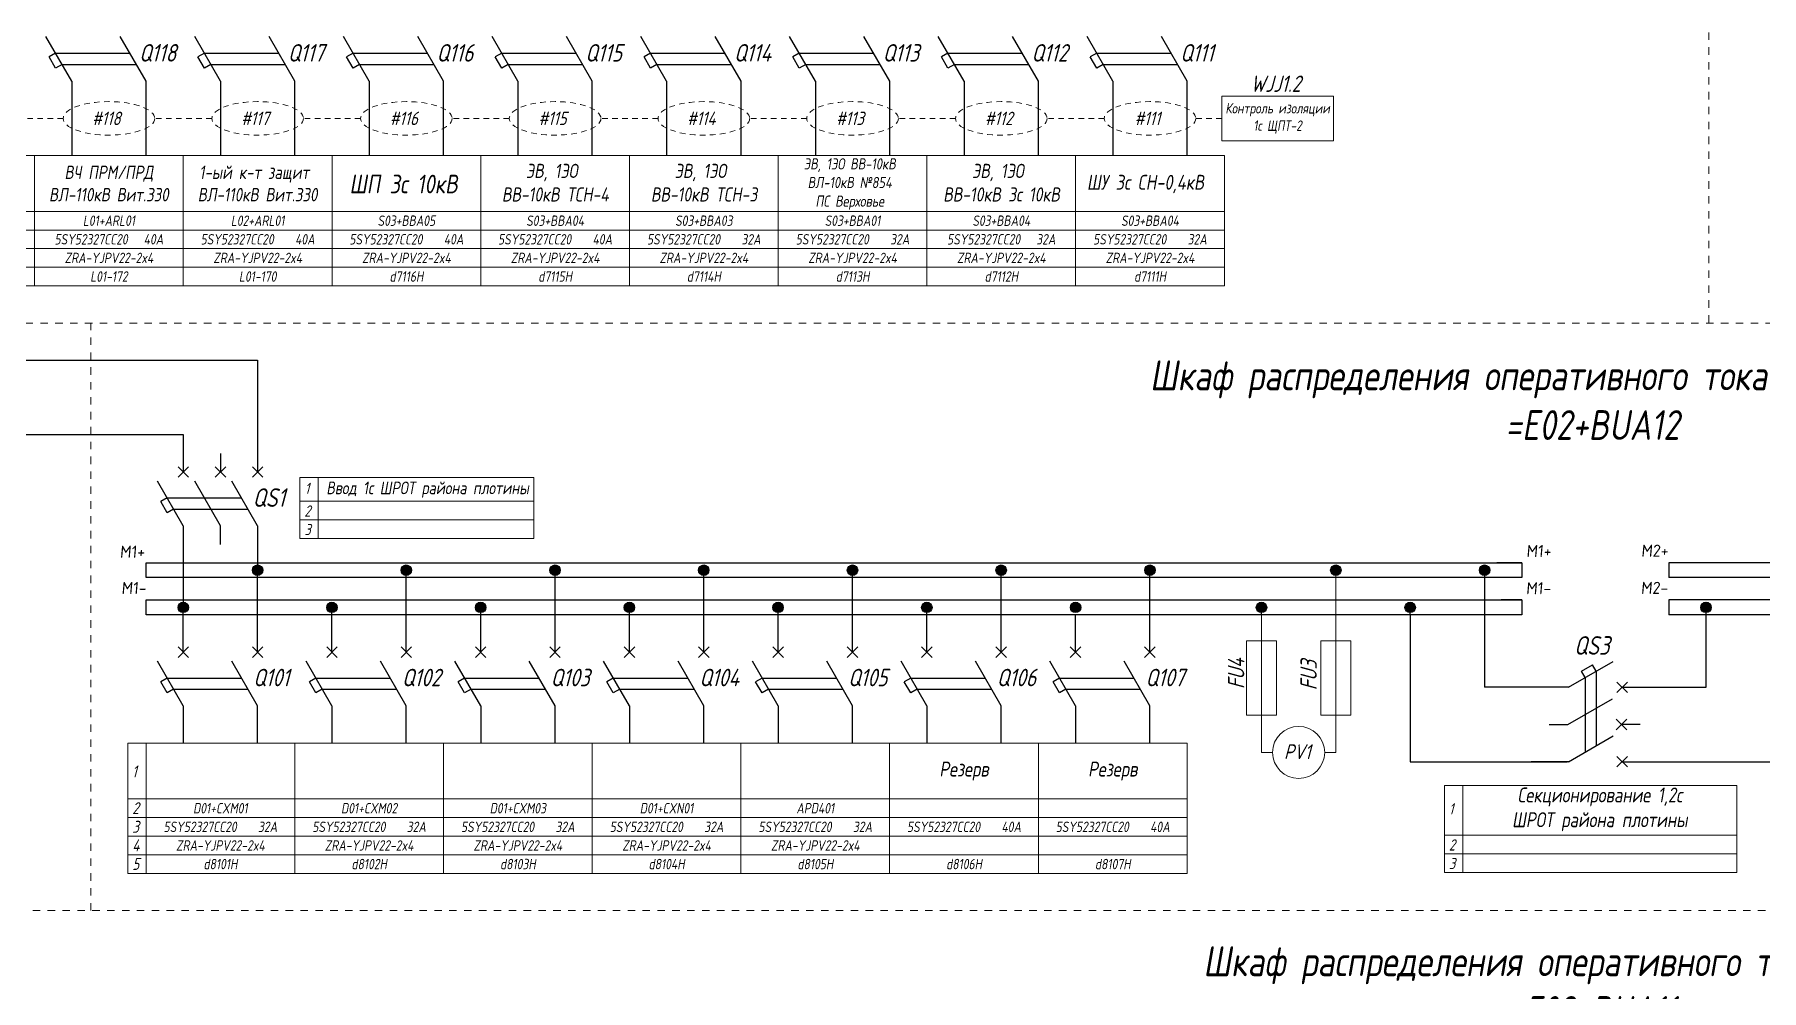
# Model space of a CAD drawing. Header units: millimetres. Extents: x 2704 to 4357, y 2919 to 4427.
# Drawn here: x 3255.3 to 3487.6, y 3187.4 to 3315.9 of the extents above; entities that cross this region are included whole.
import ezdxf
from ezdxf.enums import TextEntityAlignment as Align

# ---------------------------------------------------------------- set-up
doc = ezdxf.new("R2010")
doc.units = ezdxf.units.MM
doc.linetypes.add('JIS_02_0.7', pattern=[1.35, 0.75, -0.6])
doc.linetypes.add('JIS_02_1.0', pattern=[2, 1, -1])
doc.styles.add('eskdw', font='', dxfattribs={"oblique": 10})
doc.styles.get("Standard").update_dxf_attribs({"font": '', "oblique": 10, "height": 2.5})
doc.styles.add('Гост', font='', dxfattribs={"oblique": 10, "height": 1.4})
doc.styles.add('Шины', font='', dxfattribs={"oblique": 5, "height": 1.2})
doc.styles.get('eskdw').set_extended_font_data('GOST type A')
doc.styles.get('Standard').set_extended_font_data('GOST type A')
doc.styles.get('Гост').set_extended_font_data('GOST type A')
doc.styles.get('Шины').set_extended_font_data('GOST type B')

msp = doc.modelspace()

# ---------------------------------------------------------------- hatches: boundary and pattern name
for points in [[(3286.02, 3243.9, 1), (3284.62, 3243.9, 1)], [(3286.02, 3243.9, 1), (3284.62, 3243.9, 1)], [(3306.02, 3243.9, 1), (3304.62, 3243.9, 1)], [(3306.02, 3243.9, 1), (3304.62, 3243.9, 1)], [(3326.02, 3243.9, 1), (3324.62, 3243.9, 1)], [(3346.02, 3243.9, 1), (3344.62, 3243.9, 1)], [(3346.02, 3243.9, 1), (3344.62, 3243.9, 1)], [(3366.02, 3243.9, 1), (3364.62, 3243.9, 1)], [(3386.02, 3243.9, 1), (3384.62, 3243.9, 1)], [(3406.02, 3243.9, 1), (3404.62, 3243.9, 1)], [(3431.02, 3243.9, 1), (3429.62, 3243.9, 1)], [(3431.02, 3243.9, 1), (3429.62, 3243.9, 1)], [(3431.02, 3243.9, 1), (3429.62, 3243.9, 1)], [(3451.02, 3243.9, 1), (3449.62, 3243.9, 1)], [(3276.02, 3238.9, 1), (3274.62, 3238.9, 1)], [(3276.02, 3238.9, 1), (3274.62, 3238.9, 1)], [(3296.02, 3238.9, 1), (3294.62, 3238.9, 1)], [(3296.02, 3238.9, 1), (3294.62, 3238.9, 1)], [(3316.02, 3238.9, 1), (3314.62, 3238.9, 1)], [(3316.02, 3238.9, 1), (3314.62, 3238.9, 1)], [(3336.02, 3238.9, 1), (3334.62, 3238.9, 1)], [(3336.02, 3238.9, 1), (3334.62, 3238.9, 1)], [(3356.02, 3238.9, 1), (3354.62, 3238.9, 1)], [(3376.02, 3238.9, 1), (3374.62, 3238.9, 1)], [(3396.02, 3238.9, 1), (3394.62, 3238.9, 1)], [(3421.02, 3238.9, 1), (3419.62, 3238.9, 1)], [(3421.02, 3238.9, 1), (3419.62, 3238.9, 1)], [(3421.02, 3238.9, 1), (3419.62, 3238.9, 1)], [(3421.02, 3238.9, 1), (3419.62, 3238.9, 1)], [(3441.02, 3238.9, 1), (3439.62, 3238.9, 1)], [(3441.02, 3238.9, 1), (3439.62, 3238.9, 1)], [(3480.81, 3238.9, 1), (3479.41, 3238.9, 1)], [(3480.81, 3238.9, 1), (3479.41, 3238.9, 1)]]:
    msp.add_hatch(color=256).paths.add_polyline_path(points)

# ---------------------------------------------------------------- linework, layer by layer
at = {"linetype": 'JIS_02_1.0', "lineweight": 15}
for p, q in [((3480.46, 3374.17), (3480.46, 3277.12)), ((3865.11, 3277.12), (3045.32, 3277.12)), ((3262.88, 3198.17), (3262.88, 3277.12)), ((3866.09, 3198.16), (3064.33, 3198.17))]:
    msp.add_line(p, q, dxfattribs=at)
for p, q in [((3260.33, 3309.62), (3256.86, 3315.62)), ((3270.33, 3309.62), (3266.86, 3315.62)), ((3267.73, 3314.12), (3267.73, 3314.12)), ((3280.33, 3309.62), (3276.86, 3315.62)), ((3290.33, 3309.62), (3286.86, 3315.62)), ((3287.73, 3314.12), (3287.73, 3314.12)), ((3300.33, 3309.62), (3296.86, 3315.62)), ((3310.33, 3309.62), (3306.86, 3315.62)), ((3307.73, 3314.12), (3307.73, 3314.12)), ((3320.33, 3309.62), (3316.86, 3315.62)), ((3330.33, 3309.62), (3326.86, 3315.62)), ((3327.73, 3314.12), (3327.73, 3314.12)), ((3340.33, 3309.62), (3336.86, 3315.62)), ((3350.33, 3309.62), (3346.86, 3315.62)), ((3347.73, 3314.12), (3347.73, 3314.12)), ((3360.33, 3309.62), (3356.86, 3315.62)), ((3370.33, 3309.62), (3366.86, 3315.62)), ((3367.73, 3314.12), (3367.73, 3314.12)), ((3380.33, 3309.62), (3376.86, 3315.62)), ((3390.33, 3309.62), (3386.86, 3315.62)), ((3387.73, 3314.12), (3387.73, 3314.12)), ((3400.33, 3309.62), (3396.86, 3315.62)), ((3410.33, 3309.62), (3406.86, 3315.62)), ((3407.73, 3314.12), (3407.73, 3314.12)), ((3258.16, 3313.37), (3257.29, 3312.87)), ((3258.16, 3311.37), (3257.29, 3312.87)), ((3258.16, 3313.37), (3268.16, 3313.37)), ((3259.03, 3311.87), (3258.16, 3311.37)), ((3259.03, 3311.87), (3269.03, 3311.87)), ((3278.16, 3313.37), (3277.29, 3312.87)), ((3278.16, 3311.37), (3277.29, 3312.87)), ((3278.16, 3313.37), (3288.16, 3313.37)), ((3279.03, 3311.87), (3278.16, 3311.37)), ((3279.03, 3311.87), (3289.03, 3311.87)), ((3298.16, 3313.37), (3297.29, 3312.87)), ((3298.16, 3311.37), (3297.29, 3312.87)), ((3298.16, 3313.37), (3308.16, 3313.37)), ((3299.03, 3311.87), (3298.16, 3311.37)), ((3299.03, 3311.87), (3309.03, 3311.87)), ((3318.16, 3313.37), (3317.29, 3312.87)), ((3318.16, 3311.37), (3317.29, 3312.87)), ((3318.16, 3313.37), (3328.16, 3313.37)), ((3319.03, 3311.87), (3318.16, 3311.37)), ((3319.03, 3311.87), (3329.03, 3311.87)), ((3338.16, 3313.37), (3337.29, 3312.87)), ((3338.16, 3311.37), (3337.29, 3312.87)), ((3338.16, 3313.37), (3348.16, 3313.37)), ((3339.03, 3311.87), (3338.16, 3311.37)), ((3339.03, 3311.87), (3349.03, 3311.87)), ((3358.16, 3313.37), (3357.29, 3312.87)), ((3358.16, 3311.37), (3357.29, 3312.87)), ((3358.16, 3313.37), (3368.16, 3313.37)), ((3359.03, 3311.87), (3358.16, 3311.37)), ((3359.03, 3311.87), (3369.03, 3311.87)), ((3378.16, 3313.37), (3377.29, 3312.87)), ((3378.16, 3311.37), (3377.29, 3312.87)), ((3378.16, 3313.37), (3388.16, 3313.37)), ((3379.03, 3311.87), (3378.16, 3311.37)), ((3379.03, 3311.87), (3389.03, 3311.87)), ((3398.16, 3313.37), (3397.29, 3312.87)), ((3398.16, 3311.37), (3397.29, 3312.87)), ((3398.16, 3313.37), (3408.16, 3313.37)), ((3399.03, 3311.87), (3398.16, 3311.37)), ((3399.03, 3311.87), (3409.03, 3311.87)), ((3260.33, 3309.62), (3260.33, 3304.62)), ((3270.33, 3304.62), (3270.33, 3309.62)), ((3280.33, 3309.62), (3280.33, 3304.62)), ((3290.33, 3304.62), (3290.33, 3309.62)), ((3300.33, 3309.62), (3300.33, 3304.62)), ((3310.33, 3304.62), (3310.33, 3309.62)), ((3320.33, 3309.62), (3320.33, 3304.62)), ((3330.33, 3304.62), (3330.33, 3309.62)), ((3340.33, 3309.62), (3340.33, 3304.62)), ((3350.33, 3304.62), (3350.33, 3309.62)), ((3360.33, 3309.62), (3360.33, 3304.62)), ((3370.33, 3304.62), (3370.33, 3309.62)), ((3380.33, 3309.62), (3380.33, 3304.62)), ((3390.33, 3304.62), (3390.33, 3309.62)), ((3400.33, 3309.62), (3400.33, 3304.62)), ((3410.33, 3304.62), (3410.33, 3309.62)), ((3260.33, 3304.62), (3260.33, 3299.62)), ((3270.33, 3299.62), (3270.33, 3304.62)), ((3280.33, 3304.62), (3280.33, 3299.62)), ((3290.33, 3299.62), (3290.33, 3304.62)), ((3300.33, 3304.62), (3300.33, 3299.62)), ((3310.33, 3299.62), (3310.33, 3304.62)), ((3320.33, 3304.62), (3320.33, 3299.62)), ((3330.33, 3299.62), (3330.33, 3304.62)), ((3340.33, 3304.62), (3340.33, 3299.62)), ((3350.33, 3299.62), (3350.33, 3304.62)), ((3360.33, 3304.62), (3360.33, 3299.62)), ((3370.33, 3299.62), (3370.33, 3304.62)), ((3380.33, 3304.62), (3380.33, 3299.62)), ((3390.33, 3299.62), (3390.33, 3304.62)), ((3400.33, 3304.62), (3400.33, 3299.62)), ((3410.33, 3299.62), (3410.33, 3304.62)), ((3150.33, 3272.12), (3285.32, 3272.12)), ((3285.32, 3272.12), (3285.32, 3263.36)), ((3285.32, 3263.36), (3285.32, 3257.1)), ((3140.33, 3262.12), (3275.32, 3262.12)), ((3275.32, 3262.12), (3275.32, 3257.12)), ((3280.32, 3259.6), (3280.32, 3257.1)), ((3274.62, 3256.4), (3276.03, 3257.81)), ((3276.03, 3256.4), (3274.62, 3257.81)), ((3279.62, 3256.4), (3281.03, 3257.81)), ((3281.03, 3256.4), (3279.62, 3257.81)), ((3284.62, 3256.4), (3286.03, 3257.81)), ((3286.03, 3256.4), (3284.62, 3257.81)), ((3275.32, 3249.87), (3271.86, 3255.87)), ((3273.16, 3253.62), (3272.29, 3253.12)), ((3272.72, 3254.37), (3272.72, 3254.37)), ((3272.72, 3254.37), (3272.72, 3254.37)), ((3273.16, 3253.62), (3283.16, 3253.62)), ((3280.32, 3249.87), (3276.86, 3255.87)), ((3285.32, 3249.87), (3281.86, 3255.87)), ((3282.72, 3254.37), (3282.72, 3254.37)), ((3273.16, 3251.62), (3272.29, 3253.12)), ((3274.02, 3252.12), (3273.16, 3251.62)), ((3274.02, 3252.12), (3284.02, 3252.12)), ((3275.32, 3249.87), (3275.32, 3238.87)), ((3280.32, 3247.37), (3280.32, 3249.87)), ((3285.32, 3249.87), (3285.32, 3243.87)), ((3270.32, 3242.91), (3270.32, 3244.91)), ((3270.32, 3244.91), (3455.32, 3244.91)), ((3455.32, 3244.91), (3451.97, 3244.91)), ((3455.32, 3244.91), (3455.32, 3242.91)), ((3660.1, 3244.9), (3475.11, 3244.9)), ((3475.11, 3244.9), (3475.11, 3242.9)), ((3455.32, 3242.91), (3270.32, 3242.91)), ((3285.32, 3237.89), (3285.32, 3243.89)), ((3285.32, 3237.89), (3285.32, 3243.89)), ((3285.32, 3237.89), (3285.32, 3243.89)), ((3305.32, 3237.9), (3305.32, 3243.9)), ((3305.32, 3237.9), (3305.32, 3243.9)), ((3305.32, 3237.9), (3305.32, 3243.9)), ((3325.32, 3237.9), (3325.32, 3243.9)), ((3325.32, 3237.9), (3325.32, 3243.9)), ((3325.32, 3237.9), (3325.32, 3243.9)), ((3345.32, 3237.9), (3345.32, 3243.9)), ((3345.32, 3237.9), (3345.32, 3243.9)), ((3345.32, 3237.9), (3345.32, 3243.9)), ((3365.32, 3237.9), (3365.32, 3243.9)), ((3365.32, 3237.9), (3365.32, 3243.9)), ((3365.32, 3237.9), (3365.32, 3243.9)), ((3385.32, 3237.9), (3385.32, 3243.9)), ((3385.32, 3237.9), (3385.32, 3243.9)), ((3385.32, 3237.9), (3385.32, 3243.9)), ((3405.32, 3237.9), (3405.32, 3243.9)), ((3405.32, 3237.9), (3405.32, 3243.9)), ((3405.32, 3237.9), (3405.32, 3243.9)), ((3405.32, 3237.9), (3405.32, 3243.9)), ((3450.32, 3243.9), (3450.32, 3228.16)), ((3455.32, 3242.91), (3451.97, 3242.91)), ((3660.1, 3242.9), (3475.11, 3242.9)), ((3270.32, 3237.91), (3270.32, 3239.91)), ((3270.32, 3239.91), (3455.32, 3239.91)), ((3455.32, 3239.91), (3452.55, 3239.91)), ((3455.32, 3239.91), (3455.32, 3237.91)), ((3455.32, 3239.91), (3455.32, 3237.91)), ((3660.1, 3239.9), (3475.11, 3239.9)), ((3475.11, 3239.9), (3475.11, 3237.9)), ((3455.32, 3237.91), (3270.32, 3237.91)), ((3275.32, 3237.9), (3275.32, 3238.9)), ((3275.32, 3237.9), (3275.32, 3238.9)), ((3275.32, 3232.9), (3275.32, 3237.9)), ((3285.32, 3232.9), (3285.32, 3237.9)), ((3285.32, 3232.9), (3285.32, 3237.9)), ((3295.32, 3237.9), (3295.32, 3238.9)), ((3295.32, 3237.9), (3295.32, 3238.9)), ((3295.32, 3232.9), (3295.32, 3237.9)), ((3305.32, 3232.9), (3305.32, 3237.9)), ((3305.32, 3232.9), (3305.32, 3237.9)), ((3315.32, 3237.9), (3315.32, 3238.9)), ((3315.32, 3237.9), (3315.32, 3238.9)), ((3315.32, 3232.9), (3315.32, 3237.9)), ((3325.32, 3232.9), (3325.32, 3237.9)), ((3325.32, 3232.9), (3325.32, 3237.9)), ((3335.32, 3237.9), (3335.32, 3238.9)), ((3335.32, 3237.9), (3335.32, 3238.9)), ((3335.32, 3232.9), (3335.32, 3237.9)), ((3345.32, 3232.9), (3345.32, 3237.9)), ((3345.32, 3232.9), (3345.32, 3237.9)), ((3355.32, 3237.9), (3355.32, 3238.9)), ((3355.32, 3237.9), (3355.32, 3238.9)), ((3355.32, 3232.9), (3355.32, 3237.9)), ((3365.32, 3232.9), (3365.32, 3237.9)), ((3365.32, 3232.9), (3365.32, 3237.9)), ((3375.32, 3237.9), (3375.32, 3238.9)), ((3375.32, 3237.9), (3375.32, 3238.9)), ((3375.32, 3232.9), (3375.32, 3237.9)), ((3385.32, 3232.9), (3385.32, 3237.9)), ((3385.32, 3232.9), (3385.32, 3237.9)), ((3395.32, 3232.9), (3395.32, 3237.9)), ((3405.32, 3232.9), (3405.32, 3237.9)), ((3405.32, 3232.9), (3405.32, 3237.9)), ((3420.32, 3237.9), (3420.32, 3238.9)), ((3420.32, 3237.9), (3420.32, 3238.9)), ((3420.32, 3237.9), (3420.32, 3238.9)), ((3440.32, 3237.9), (3440.32, 3238.9)), ((3440.32, 3237.9), (3440.32, 3238.9)), ((3440.32, 3237.9), (3440.32, 3218.16)), ((3455.32, 3237.91), (3452.55, 3237.91)), ((3660.1, 3237.9), (3475.11, 3237.9)), ((3480.11, 3228.16), (3480.11, 3238.9)), ((3480.11, 3237.9), (3480.11, 3238.9)), ((3480.11, 3237.9), (3480.11, 3238.9)), ((3274.62, 3232.19), (3276.03, 3233.61)), ((3276.03, 3232.19), (3274.62, 3233.61)), ((3284.62, 3232.19), (3286.03, 3233.61)), ((3286.03, 3232.19), (3284.62, 3233.61)), ((3294.62, 3232.19), (3296.03, 3233.61)), ((3296.03, 3232.19), (3294.62, 3233.61)), ((3304.62, 3232.19), (3306.03, 3233.61)), ((3306.03, 3232.19), (3304.62, 3233.61)), ((3314.62, 3232.19), (3316.03, 3233.61)), ((3316.03, 3232.19), (3314.62, 3233.61)), ((3324.62, 3232.19), (3326.03, 3233.61)), ((3326.03, 3232.19), (3324.62, 3233.61)), ((3334.61, 3232.19), (3336.03, 3233.61)), ((3336.03, 3232.19), (3334.61, 3233.61)), ((3344.61, 3232.19), (3346.03, 3233.61)), ((3346.03, 3232.19), (3344.61, 3233.61)), ((3354.61, 3232.19), (3356.03, 3233.61)), ((3356.03, 3232.19), (3354.61, 3233.61)), ((3364.61, 3232.19), (3366.03, 3233.61)), ((3366.03, 3232.19), (3364.61, 3233.61)), ((3374.61, 3232.19), (3376.03, 3233.61)), ((3376.03, 3232.19), (3374.61, 3233.61)), ((3384.61, 3232.19), (3386.03, 3233.61)), ((3386.03, 3232.19), (3384.61, 3233.61)), ((3394.61, 3232.19), (3396.03, 3233.61)), ((3396.03, 3232.19), (3394.61, 3233.61)), ((3404.61, 3232.19), (3406.03, 3233.61)), ((3406.03, 3232.19), (3404.61, 3233.61)), ((3275.32, 3225.66), (3271.86, 3231.66)), ((3285.32, 3225.66), (3281.86, 3231.66)), ((3295.32, 3225.66), (3291.86, 3231.66)), ((3305.32, 3225.66), (3301.86, 3231.66)), ((3315.32, 3225.66), (3311.86, 3231.66)), ((3325.32, 3225.66), (3321.86, 3231.66)), ((3335.32, 3225.66), (3331.86, 3231.66)), ((3345.32, 3225.66), (3341.86, 3231.66)), ((3355.32, 3225.66), (3351.86, 3231.66)), ((3365.32, 3225.66), (3361.86, 3231.66)), ((3375.32, 3225.66), (3371.86, 3231.66)), ((3385.32, 3225.66), (3381.86, 3231.66)), ((3395.32, 3225.66), (3391.86, 3231.66)), ((3405.32, 3225.66), (3401.86, 3231.66)), ((3461.6, 3228.16), (3467.6, 3231.63)), ((3463.35, 3230.33), (3464.85, 3231.2)), ((3465.35, 3230.33), (3464.85, 3231.2)), ((3466.1, 3230.76), (3466.1, 3230.76)), ((3466.1, 3230.76), (3466.1, 3230.76)), ((3273.16, 3229.41), (3272.29, 3228.91)), ((3273.16, 3227.41), (3272.29, 3228.91)), ((3273.16, 3229.41), (3283.16, 3229.41)), ((3282.72, 3230.16), (3282.72, 3230.16)), ((3293.16, 3229.41), (3292.29, 3228.91)), ((3293.16, 3227.41), (3292.29, 3228.91)), ((3293.16, 3229.41), (3303.16, 3229.41)), ((3302.72, 3230.16), (3302.72, 3230.16)), ((3313.16, 3229.41), (3312.29, 3228.91)), ((3313.16, 3227.41), (3312.29, 3228.91)), ((3313.16, 3229.41), (3323.16, 3229.41)), ((3322.72, 3230.16), (3322.72, 3230.16)), ((3333.16, 3229.41), (3332.29, 3228.91)), ((3333.16, 3227.41), (3332.29, 3228.91)), ((3333.16, 3229.41), (3343.16, 3229.41)), ((3342.72, 3230.16), (3342.72, 3230.16)), ((3353.16, 3229.41), (3352.29, 3228.91)), ((3353.16, 3227.41), (3352.29, 3228.91)), ((3353.16, 3229.41), (3363.16, 3229.41)), ((3362.72, 3230.16), (3362.72, 3230.16)), ((3373.16, 3229.41), (3372.29, 3228.91)), ((3373.16, 3227.41), (3372.29, 3228.91)), ((3373.16, 3229.41), (3383.16, 3229.41)), ((3382.72, 3230.16), (3382.72, 3230.16)), ((3393.16, 3229.41), (3392.29, 3228.91)), ((3393.16, 3227.41), (3392.29, 3228.91)), ((3393.16, 3229.41), (3403.16, 3229.41)), ((3402.72, 3230.16), (3402.72, 3230.16)), ((3456.6, 3228.16), (3450.32, 3228.16)), ((3461.6, 3228.16), (3456.6, 3228.16)), ((3463.85, 3229.46), (3463.35, 3230.33)), ((3463.85, 3229.46), (3463.85, 3219.46)), ((3465.35, 3230.33), (3465.35, 3220.33)), ((3468.13, 3228.87), (3469.54, 3227.46)), ((3468.13, 3227.46), (3469.54, 3228.87)), ((3468.83, 3228.16), (3473.83, 3228.16)), ((3472.56, 3228.16), (3477.56, 3228.16)), ((3477.56, 3228.16), (3480.11, 3228.16)), ((3274.02, 3227.91), (3273.16, 3227.41)), ((3274.02, 3227.91), (3284.02, 3227.91)), ((3294.02, 3227.91), (3293.16, 3227.41)), ((3294.02, 3227.91), (3304.02, 3227.91)), ((3314.02, 3227.91), (3313.16, 3227.41)), ((3314.02, 3227.91), (3324.02, 3227.91)), ((3334.02, 3227.91), (3333.16, 3227.41)), ((3334.02, 3227.91), (3344.02, 3227.91)), ((3354.02, 3227.91), (3353.16, 3227.41)), ((3354.02, 3227.91), (3364.02, 3227.91)), ((3374.02, 3227.91), (3373.16, 3227.41)), ((3374.02, 3227.91), (3384.02, 3227.91)), ((3394.02, 3227.91), (3393.16, 3227.41)), ((3394.02, 3227.91), (3404.02, 3227.91)), ((3461.51, 3223.16), (3467.51, 3226.63)), ((3275.32, 3225.66), (3275.32, 3220.66)), ((3285.32, 3220.66), (3285.32, 3225.66)), ((3295.32, 3225.66), (3295.32, 3220.66)), ((3305.32, 3220.66), (3305.32, 3225.66)), ((3315.32, 3225.66), (3315.32, 3220.66)), ((3325.32, 3220.66), (3325.32, 3225.66)), ((3335.32, 3225.66), (3335.32, 3220.66)), ((3345.32, 3220.66), (3345.32, 3225.66)), ((3355.32, 3225.66), (3355.32, 3220.66)), ((3365.32, 3220.66), (3365.32, 3225.66)), ((3375.32, 3225.66), (3375.32, 3220.66)), ((3385.32, 3220.66), (3385.32, 3225.66)), ((3395.32, 3225.66), (3395.32, 3220.66)), ((3405.32, 3220.66), (3405.32, 3225.66)), ((3468.04, 3223.87), (3469.45, 3222.46)), ((3468.04, 3222.46), (3469.45, 3223.87)), ((3459.01, 3223.16), (3461.51, 3223.16)), ((3461.6, 3218.16), (3467.6, 3221.63)), ((3471.25, 3223.16), (3468.75, 3223.16)), ((3466.1, 3220.76), (3466.1, 3220.76)), ((3468.13, 3218.87), (3469.54, 3217.46)), ((3468.13, 3217.46), (3469.54, 3218.87)), ((3440.32, 3218.16), (3461.43, 3218.16)), ((3461.6, 3218.16), (3456.6, 3218.16)), ((3468.83, 3218.16), (3473.83, 3218.16)), ((3468.83, 3218.16), (3473.83, 3218.16)), ((3472.56, 3218.16), (3487.56, 3218.16)), ((3487.56, 3218.16), (3490.11, 3218.16))]:
    msp.add_line(p, q)
at = {"lineweight": 15}
for p, q in [((3414.99, 3301.62), (3414.99, 3307.62)), ((3414.99, 3307.62), (3429.99, 3307.62)), ((3429.99, 3307.62), (3429.99, 3304.62)), ((3429.99, 3304.62), (3429.99, 3301.62)), ((3429.99, 3301.62), (3414.99, 3301.62)), ((3430.32, 3243.9), (3430.32, 3229.67)), ((3420.32, 3239.41), (3420.32, 3219.67)), ((3420.32, 3239.41), (3420.32, 3234.41)), ((3420.32, 3239.41), (3420.32, 3234.41)), ((3420.32, 3238.9), (3420.32, 3234.41)), ((3430.32, 3239.41), (3430.32, 3234.41)), ((3430.32, 3239.41), (3430.32, 3234.41)), ((3430.32, 3234.41), (3430.32, 3239.41)), ((3430.32, 3239.41), (3430.32, 3234.41)), ((3422.32, 3234.41), (3418.32, 3234.41)), ((3418.32, 3234.41), (3418.32, 3224.41)), ((3420.32, 3234.41), (3420.32, 3224.41)), ((3422.32, 3224.41), (3422.32, 3234.41)), ((3432.32, 3234.41), (3428.32, 3234.41)), ((3428.32, 3234.41), (3428.32, 3224.41)), ((3430.32, 3234.41), (3430.32, 3224.41)), ((3432.32, 3234.41), (3432.32, 3224.41)), ((3418.32, 3224.41), (3422.32, 3224.41)), ((3420.32, 3219.41), (3420.32, 3224.41)), ((3428.32, 3224.41), (3432.32, 3224.41)), ((3430.32, 3219.41), (3430.32, 3224.41)), ((3420.32, 3219.41), (3421.82, 3219.41)), ((3430.32, 3219.41), (3428.82, 3219.41)), ((3429.32, 3219.41), (3429.32, 3219.41))]:
    msp.add_line(p, q, dxfattribs=at)
at = {"linetype": 'JIS_02_0.7', "lineweight": 13}
for p, q in [((3259.16, 3304.62), (3251.49, 3304.62)), ((3279.16, 3304.62), (3271.49, 3304.62)), ((3299.16, 3304.62), (3291.49, 3304.62)), ((3319.16, 3304.62), (3311.49, 3304.62)), ((3339.16, 3304.62), (3331.49, 3304.62)), ((3359.16, 3304.62), (3351.49, 3304.62)), ((3379.16, 3304.62), (3371.49, 3304.62)), ((3379.16, 3304.62), (3371.49, 3304.62)), ((3399.16, 3304.62), (3391.49, 3304.62))]:
    msp.add_line(p, q, dxfattribs=at)
at = {"linetype": 'JIS_02_0.7', "lineweight": 15}
msp.add_line((3414.99, 3304.62), (3411.49, 3304.62), dxfattribs=at)
at = {"lineweight": 9}
for p, q in [((3075.33, 3299.62), (3415.33, 3299.62)), ((3255.33, 3299.62), (3255.33, 3282.12)), ((3275.33, 3299.62), (3275.33, 3282.12)), ((3295.33, 3299.62), (3295.33, 3282.12)), ((3315.33, 3299.62), (3315.33, 3282.12)), ((3335.33, 3299.62), (3335.33, 3282.12)), ((3355.33, 3299.62), (3355.33, 3282.12)), ((3375.33, 3299.62), (3375.33, 3282.12)), ((3395.33, 3299.62), (3395.33, 3282.12)), ((3415.33, 3299.62), (3415.33, 3282.12)), ((3235.27, 3292.12), (3415.33, 3292.12)), ((3235.33, 3292.12), (3415.33, 3292.12)), ((3235.33, 3289.62), (3415.33, 3289.62)), ((3235.33, 3289.62), (3415.33, 3289.62)), ((3235.33, 3287.12), (3415.33, 3287.12)), ((3235.33, 3287.12), (3415.33, 3287.12)), ((3235.33, 3284.62), (3415.33, 3284.62)), ((3235.33, 3284.62), (3415.33, 3284.62)), ((3235.33, 3282.12), (3415.33, 3282.12)), ((3291.02, 3256.35), (3322.48, 3256.35)), ((3291.02, 3256.35), (3291.02, 3248.16)), ((3293.47, 3256.35), (3293.47, 3250.66)), ((3293.47, 3256.35), (3293.47, 3248.16)), ((3322.48, 3256.35), (3322.48, 3248.16)), ((3291.02, 3253.16), (3293.47, 3253.16)), ((3293.47, 3253.16), (3294.15, 3253.16)), ((3294.15, 3253.16), (3322.48, 3253.16)), ((3291.02, 3250.66), (3293.47, 3250.66)), ((3293.47, 3250.66), (3294.15, 3250.66)), ((3294.15, 3250.66), (3322.48, 3250.66)), ((3291.02, 3248.16), (3293.47, 3248.16)), ((3293.47, 3248.16), (3294.15, 3248.16)), ((3294.15, 3248.16), (3322.48, 3248.16)), ((3267.88, 3220.66), (3270.32, 3220.66)), ((3267.88, 3220.66), (3267.88, 3203.16)), ((3270.32, 3220.66), (3270.32, 3203.16)), ((3270.32, 3220.66), (3410.32, 3220.66)), ((3290.32, 3220.66), (3290.32, 3203.16)), ((3310.32, 3220.66), (3310.32, 3203.16)), ((3330.32, 3220.66), (3330.32, 3205.66)), ((3330.32, 3220.66), (3330.32, 3203.16)), ((3350.32, 3220.66), (3350.32, 3203.16)), ((3370.32, 3220.66), (3370.32, 3203.16)), ((3390.32, 3220.66), (3390.32, 3203.16)), ((3410.32, 3220.66), (3410.32, 3203.16)), ((3270.32, 3215.66), (3270.32, 3203.16)), ((3270.32, 3215.66), (3270.32, 3203.16)), ((3270.32, 3215.66), (3270.32, 3203.16)), ((3444.94, 3214.95), (3447.39, 3214.95)), ((3444.94, 3214.95), (3484.26, 3214.95)), ((3444.94, 3214.95), (3444.94, 3211.61)), ((3447.39, 3214.95), (3447.39, 3203.28)), ((3484.26, 3214.95), (3484.26, 3203.28)), ((3267.88, 3213.16), (3410.32, 3213.16)), ((3267.88, 3210.66), (3270.32, 3210.66)), ((3270.32, 3210.66), (3410.32, 3210.66)), ((3444.94, 3211.61), (3444.94, 3203.28)), ((3447.39, 3211.61), (3447.39, 3205.78)), ((3484.26, 3211.61), (3484.26, 3208.28)), ((3267.88, 3208.16), (3270.32, 3208.16)), ((3270.32, 3208.16), (3410.32, 3208.16)), ((3444.94, 3208.28), (3447.39, 3208.28)), ((3447.39, 3208.28), (3448.07, 3208.28)), ((3448.07, 3208.28), (3484.26, 3208.28)), ((3267.88, 3205.66), (3270.32, 3205.66)), ((3270.32, 3205.66), (3410.32, 3205.66)), ((3444.94, 3205.78), (3447.39, 3205.78)), ((3447.39, 3205.78), (3448.07, 3205.78)), ((3448.07, 3205.78), (3484.26, 3205.78)), ((3267.88, 3203.16), (3270.32, 3203.16)), ((3270.32, 3203.16), (3410.32, 3203.16)), ((3444.94, 3203.28), (3447.39, 3203.28)), ((3447.39, 3203.28), (3484.26, 3203.28))]:
    msp.add_line(p, q, dxfattribs=at)
for centre in [(3285.32, 3243.9), (3285.32, 3243.9), (3305.32, 3243.9), (3305.32, 3243.9), (3325.32, 3243.9), (3345.32, 3243.9), (3345.32, 3243.9), (3365.32, 3243.9), (3385.32, 3243.9), (3405.32, 3243.9), (3430.32, 3243.9), (3430.32, 3243.9), (3430.32, 3243.9), (3450.32, 3243.9), (3275.32, 3238.9), (3275.32, 3238.9), (3295.32, 3238.9), (3295.32, 3238.9), (3315.32, 3238.9), (3315.32, 3238.9), (3335.32, 3238.9), (3335.32, 3238.9), (3355.32, 3238.9), (3375.32, 3238.9), (3395.32, 3238.9), (3420.32, 3238.9), (3420.32, 3238.9), (3420.32, 3238.9), (3420.32, 3238.9), (3440.32, 3238.9), (3440.32, 3238.9), (3480.1, 3238.9), (3480.11, 3238.9), (3480.11, 3238.9)]:
    msp.add_circle(centre, 0.7)
at = {"lineweight": 15}
msp.add_circle((3425.32, 3219.41), 3.5, dxfattribs=at)
at = {"linetype": 'JIS_02_0.7', "lineweight": 13}
for centre in [(3265.33, 3304.62), (3285.33, 3304.62), (3305.33, 3304.62), (3325.33, 3304.62), (3345.33, 3304.62), (3365.33, 3304.62), (3385.33, 3304.62), (3405.33, 3304.62)]:
    msp.add_ellipse(centre, major_axis=(6.16, 0), ratio=0.365853, dxfattribs=at)

# ---------------------------------------------------------------- texts
at = {"style": 'eskdw', "oblique": 15}
for s, height, p in [('Q118', 2.355, (3269.38, 3312.25)), ('Q117', 2.355, (3289.38, 3312.25)), ('Q116', 2.355, (3309.38, 3312.25)), ('Q115', 2.355, (3329.38, 3312.25)), ('Q114', 2.355, (3349.38, 3312.25)), ('Q113', 2.355, (3369.38, 3312.25)), ('Q112', 2.355, (3389.38, 3312.25)), ('Q111', 2.355, (3409.38, 3312.25)), ('QS1', 2.5, (3284.64, 3252.41)), ('QS3', 2.5, (3462.34, 3232.54)), ('Q101', 2.355, (3284.72, 3228.3)), ('Q102', 2.355, (3304.72, 3228.3)), ('Q103', 2.355, (3324.72, 3228.3)), ('Q104', 2.355, (3344.72, 3228.3)), ('Q105', 2.355, (3364.72, 3228.3)), ('Q106', 2.355, (3384.72, 3228.3)), ('Q107', 2.355, (3404.72, 3228.3))]:
    msp.add_text(s, height=height, dxfattribs=at).set_placement(p)
at = {"lineweight": 15, "style": 'eskdw', "oblique": 15}
for s, height, p in [('WJJ1.2', 2.2, (3418.85, 3308.18)), ('PV1', 2, (3423.35, 3218.5))]:
    msp.add_text(s, height=height, dxfattribs=at).set_placement(p)
at = {"lineweight": 9, "style": 'eskdw', "oblique": 15}
for s, p in [('#118', (3264.97, 3304.62)), ('#117', (3284.97, 3304.62)), ('#116', (3304.97, 3304.62)), ('#115', (3324.97, 3304.62)), ('#114', (3344.97, 3304.62)), ('#113', (3364.97, 3304.62)), ('#112', (3384.97, 3304.62)), ('#111', (3404.97, 3304.62))]:
    msp.add_text(s, height=1.8, dxfattribs=at).set_placement(p, align=Align.MIDDLE_CENTER)
for s, height, p in [('1', 1.5, (3291.67, 3254.15)), ('2', 1.5, (3291.61, 3251.11)), ('3', 1.5, (3291.61, 3248.61)), ('1', 1.6, (3268.43, 3216.06)), ('2', 1.6, (3268.46, 3211.12)), ('1', 1.5, (3445.53, 3211.08)), ('3', 1.6, (3268.46, 3208.62)), ('4', 1.6, (3268.46, 3206.12)), ('2', 1.5, (3445.53, 3206.23)), ('5', 1.6, (3268.46, 3203.62)), ('3', 1.5, (3445.53, 3203.73))]:
    msp.add_text(s, height=height, dxfattribs=at).set_placement(p)
at = {"color": 0, "lineweight": 15, "style": 'eskdw', "oblique": 15}
for s, p in [('FU4', (3418.02, 3227.93)), ('FU3', (3427.77, 3227.76))]:
    msp.add_text(s, height=2.2, rotation=90, dxfattribs=at).set_placement(p)
at = {"lineweight": 15, "insert": (3422.49, 3304.62), "char_height": 1.4, "attachment_point": 5, "style": 'Гост'}
msp.add_mtext_dynamic_manual_height_columns('Контроль изоляции\\P1с ЩПТ-2', width=15, gutter_width=6, heights=[0], dxfattribs=at)
for s, width, gutter_width, insert, char_height, attachment_point, style in [('ВЧ ПРМ/ПРД ВЛ-110кВ Вит.330', 20.0014, 7, (3265.32, 3295.87), 1.8, 5, 'Гост'), ('1-ый к-т защит  ВЛ-110кВ Вит.330', 20.0014, 7, (3285.32, 3295.87), 1.8, 5, 'Гост'), ('Шкаф распределения оперативного тока района плотины =Е02+BUA12', 122.467, 7, (3464.85, 3266.74), 4, 5, 'Гост'), (' {\\H1.0833x;М1+}', 3.866, 6, (3266.78, 3247.2), 1.5, 1, 'Шины'), (' {\\H1.0833x;М1-}', 3.866, 6, (3266.99, 3242.32), 1.5, 1, 'Шины'), ('Шкаф распределения оперативного тока ОРУ-110кВ =Е02+BUA11', 112.3099, 7, (3464.85, 3188), 4, 5, 'Гост')]:
    msp.add_mtext_dynamic_manual_height_columns(s, width=width, gutter_width=gutter_width, heights=[0], dxfattribs=dict(insert=insert, char_height=char_height, attachment_point=attachment_point, style=style))
at = {"lineweight": 9, "attachment_point": 5, "style": 'Гост'}
for s, insert, char_height, width in [('\\pl-0.9;{\\H0.95x;ЭВ, 1ЭО \\P ВВ-10кВ ТСН-4} ', (3325.33, 3295.98), 2, 20), ('\\pl-0.9;{\\H0.95x;ЭВ, 1ЭО \\P ВВ-10кВ ТСН-3} ', (3345.33, 3295.98), 2, 20), ('\\pl-0.675;ЭВ, 1ЭО ВВ-10кВ \\PВЛ-10кВ №854\\PПС Верховье', (3365.29, 3295.8), 1.5, 20), ('\\pl-0.9;{\\H0.95x;ЭВ, 1ЭО \\P ВВ-10кВ 3с 10кВ} ', (3385.33, 3295.98), 2, 20), ('\\pl-1.125;ШП 3с 10кВ', (3305.51, 3295.8), 2.5, 24.5957), ('\\pl-0.9;ШУ 3с СН-0,4кВ', (3405.17, 3295.8), 2, 24.5957), ('{\\fGOST 2.304 type A|b0|i0|c204|p34;Резерв}', (3380.32, 3216.9), 2, 20), ('{\\fGOST 2.304 type A|b0|i0|c204|p34;Резерв}', (3400.32, 3216.9), 2, 20)]:
    msp.add_mtext(s, dxfattribs=dict(at, insert=insert, char_height=char_height, width=width))
at = {"lineweight": 9, "char_height": 1.4, "width": 20, "attachment_point": 5}
for s, insert in [('{\\fGOST 2.304 type A|b0|i0|c0|p34;L0\\fGOST 2.304 type A|b0|i0|c204|p34;1\\fGOST 2.304 type A|b0|i0|c0|p34;+ARL01}', (3265.33, 3290.87)), ('{\\fGOST 2.304 type A|b0|i0|c0|p34;L0\\fGOST 2.304 type A|b0|i0|c204|p34;2\\fGOST 2.304 type A|b0|i0|c0|p34;+ARL01}', (3285.33, 3290.87)), ('{\\fGOST 2.304 type A|b0|i0|c0|p34;S03+BBA05}', (3305.33, 3290.87)), ('{\\fGOST 2.304 type A|b0|i0|c0|p34;S03+BBA0\\fGOST 2.304 type A|b0|i0|c204|p34;4}', (3325.33, 3290.87)), ('{\\fGOST 2.304 type A|b0|i0|c0|p34;S03+BBA0\\fGOST 2.304 type A|b0|i0|c204|p34;3}', (3345.33, 3290.87)), ('{\\fGOST 2.304 type A|b0|i0|c0|p34;S03+BBA0\\fGOST 2.304 type A|b0|i0|c204|p34;1}', (3365.33, 3290.87)), ('{\\fGOST 2.304 type A|b0|i0|c0|p34;S03+BBA0\\fGOST 2.304 type A|b0|i0|c204|p34;4}', (3385.33, 3290.87)), ('{\\fGOST 2.304 type A|b0|i0|c0|p34;S03+BBA0\\fGOST 2.304 type A|b0|i0|c204|p34;4}', (3405.33, 3290.87)), ('{\\fGOST 2.304 type A|b0|i0|c204|p34;5SY52327CC20   40А}', (3265.33, 3288.37)), ('{\\fGOST 2.304 type A|b0|i0|c204|p34;5SY52327CC20    40А}', (3285.33, 3288.37)), ('{\\fGOST 2.304 type A|b0|i0|c204|p34;5SY52327CC20    40А}', (3305.33, 3288.37)), ('{\\fGOST 2.304 type A|b0|i0|c204|p34;5SY52327CC20    40А}', (3325.33, 3288.37)), ('{\\fGOST 2.304 type A|b0|i0|c204|p34;5SY52327CC20    32А}', (3345.33, 3288.37)), ('{\\fGOST 2.304 type A|b0|i0|c204|p34;5SY52327CC20    32А}', (3365.33, 3288.37)), ('{\\fGOST 2.304 type A|b0|i0|c204|p34;5SY52327CC20   32А}', (3385.33, 3288.37)), ('{\\fGOST 2.304 type A|b0|i0|c204|p34;5SY52327CC20    32А}', (3405.33, 3288.37)), ('{\\fGOST 2.304 type A|b0|i0|c204|p34;ZRA-YJPV22-2x4}', (3265.33, 3285.87)), ('{\\fGOST 2.304 type A|b0|i0|c204|p34;ZRA-YJPV22-2x4}', (3285.33, 3285.87)), ('{\\fGOST 2.304 type A|b0|i0|c204|p34;ZRA-YJPV22-2x4}', (3305.33, 3285.87)), ('{\\fGOST 2.304 type A|b0|i0|c204|p34;ZRA-YJPV22-2x4}', (3325.33, 3285.87)), ('{\\fGOST 2.304 type A|b0|i0|c204|p34;ZRA-YJPV22-2x4}', (3345.33, 3285.87)), ('{\\fGOST 2.304 type A|b0|i0|c204|p34;ZRA-YJPV22-2x4}', (3365.33, 3285.87)), ('{\\fGOST 2.304 type A|b0|i0|c204|p34;ZRA-YJPV22-2x4}', (3385.33, 3285.87)), ('{\\fGOST 2.304 type A|b0|i0|c204|p34;ZRA-YJPV22-2x4}', (3405.33, 3285.87)), ('{\\fGOST 2.304 type A|b0|i0|c0|p34;L0\\fGOST 2.304 type A|b0|i0|c204|p34;1\\fGOST 2.304 type A|b0|i0|c0|p34;-17\\fGOST 2.304 type A|b0|i0|c204|p34;2}', (3265.33, 3283.37)), ('{\\fGOST 2.304 type A|b0|i0|c0|p34;L0\\fGOST 2.304 type A|b0|i0|c204|p34;1\\fGOST 2.304 type A|b0|i0|c0|p34;-17\\fGOST 2.304 type A|b0|i0|c204|p34;0}', (3285.33, 3283.37)), ('{\\fGOST 2.304 type A|b0|i0|c204|p34;d7116H}', (3305.33, 3283.37)), ('{\\fGOST 2.304 type A|b0|i0|c204|p34;d7115H}', (3325.33, 3283.37)), ('{\\fGOST 2.304 type A|b0|i0|c204|p34;d7114H}', (3345.33, 3283.37)), ('{\\fGOST 2.304 type A|b0|i0|c204|p34;d7113H}', (3365.33, 3283.37)), ('{\\fGOST 2.304 type A|b0|i0|c204|p34;d7112H}', (3385.33, 3283.37)), ('{\\fGOST 2.304 type A|b0|i0|c204|p34;d7111H}', (3405.33, 3283.37)), ('{\\fGOST 2.304 type A|b0|i0|c0|p34;D\\fGOST 2.304 type A|b0|i0|c204|p34;01+C\\fGOST 2.304 type A|b0|i0|c0|p34;XM\\fGOST 2.304 type A|b0|i0|c204|p34;01}', (3280.32, 3211.91)), ('{\\fGOST type A|b0|i0|c0|p34;D\\fGOST type A|b0|i0|c204|p34;01+C\\fGOST type A|b0|i0|c0|p34;XM\\fGOST type A|b0|i0|c204|p34;0\\fGOST type A|b0|i0|c0|p34;2}', (3300.32, 3211.91)), ('{\\fGOST type A|b0|i0|c0|p34;D\\fGOST type A|b0|i0|c204|p34;01+C\\fGOST type A|b0|i0|c0|p34;XM\\fGOST type A|b0|i0|c204|p34;03}', (3320.32, 3211.91)), ('{\\fGOST type A|b0|i0|c0|p34;D\\fGOST type A|b0|i0|c204|p34;01+C\\fGOST type A|b0|i0|c0|p34;XN\\fGOST type A|b0|i0|c204|p34;0\\fGOST type A|b0|i0|c0|p34;1}', (3340.32, 3211.91)), ('{\\fGOST 2.304 type A|b0|i0|c0|p34;APD401}', (3360.32, 3211.91)), ('{\\fGOST 2.304 type A|b0|i0|c204|p34;5SY52327CC20    32А}', (3280.32, 3209.41)), ('{\\fGOST 2.304 type A|b0|i0|c204|p34;5SY52327CC20    32А}', (3300.32, 3209.41)), ('{\\fGOST 2.304 type A|b0|i0|c204|p34;5SY52327CC20    32А}', (3320.32, 3209.41)), ('{\\fGOST 2.304 type A|b0|i0|c204|p34;5SY52327CC20    32А}', (3340.32, 3209.41)), ('{\\fGOST 2.304 type A|b0|i0|c204|p34;5SY52327CC20    32А}', (3360.32, 3209.41)), ('{\\fGOST 2.304 type A|b0|i0|c204|p34;5SY52327CC20    40А}', (3380.32, 3209.41)), ('{\\fGOST 2.304 type A|b0|i0|c204|p34;5SY52327CC20    40А}', (3400.32, 3209.41)), ('{\\fGOST 2.304 type A|b0|i0|c204|p34;ZRA-YJPV22-2x4}', (3280.32, 3206.91)), ('{\\fGOST 2.304 type A|b0|i0|c204|p34;ZRA-YJPV22-2x4}', (3300.32, 3206.91)), ('{\\fGOST 2.304 type A|b0|i0|c204|p34;ZRA-YJPV22-2x4}', (3320.32, 3206.91)), ('{\\fGOST 2.304 type A|b0|i0|c204|p34;ZRA-YJPV22-2x4}', (3340.32, 3206.91)), ('{\\fGOST 2.304 type A|b0|i0|c204|p34;ZRA-YJPV22-2x4}', (3360.32, 3206.91)), ('{\\fGOST 2.304 type A|b0|i0|c204|p34;d8101H}', (3280.32, 3204.41)), ('{\\fGOST 2.304 type A|b0|i0|c204|p34;d8102H}', (3300.32, 3204.41)), ('{\\fGOST 2.304 type A|b0|i0|c204|p34;d8103H}', (3320.32, 3204.41)), ('{\\fGOST 2.304 type A|b0|i0|c204|p34;d8104H}', (3340.32, 3204.41)), ('{\\fGOST 2.304 type A|b0|i0|c204|p34;d8105H}', (3360.32, 3204.41)), ('{\\fGOST 2.304 type A|b0|i0|c204|p34;d8106H}', (3380.32, 3204.41)), ('{\\fGOST 2.304 type A|b0|i0|c204|p34;d8107H}', (3400.32, 3204.41))]:
    msp.add_mtext(s, dxfattribs=dict(at, insert=insert))
at = {"lineweight": 9}
for s, width, insert, char_height, attachment_point, style in [('{\\fGOST type A|b0|i0|c2|p34;Ввод 1с ШРОТ района плотины}', 48.4284, (3308.19, 3254.73), 1.7, 5, 'Гост'), (' {\\H1.0833x;М1+}', 3.866, (3455.92, 3247.29), 1.5, 1, 'Шины'), (' {\\H1.0833x;М2+}', 3.866, (3471.37, 3247.34), 1.5, 1, 'Шины'), (' {\\H1.0833x;М1-}', 3.866, (3455.88, 3242.29), 1.5, 1, 'Шины'), (' {\\H1.0833x;М2-}', 3.866, (3471.33, 3242.34), 1.5, 1, 'Шины'), ('Секционирование 1,2с \\PШРОТ района плотины', 44.6383, (3465.82, 3211.76), 2, 5, 'Гост')]:
    msp.add_mtext_dynamic_manual_height_columns(s, width=width, gutter_width=6, heights=[0], dxfattribs=dict(at, insert=insert, char_height=char_height, attachment_point=attachment_point, style=style))

doc.saveas('drawing.dxf')
